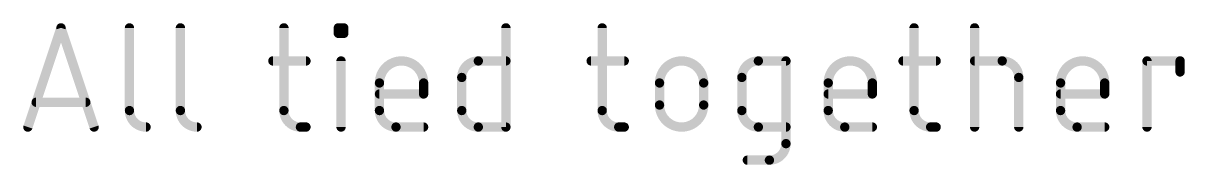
# Model space of a CAD drawing. Extents: x 3.1 to 87.1, y 1.2 to 85.5.
# Drawn here: x 31.11 to 50.13, y 64.23 to 66.55 of the extents above; entities that cross this region are included whole.
import ezdxf

# ---------------------------------------------------------------- set-up
doc = ezdxf.new("R2010")
doc.units = 0
doc.layers.add('25', color=253, linetype='CONTINUOUS')

msp = doc.modelspace()

# ---------------------------------------------------------------- linework, layer by layer
at = {"layer": '25', "const_width": 0.1524}
for points in [[(31.1912, 64.8462), (31.7331, 66.4718)], [(31.7331, 66.4718), (32.2749, 64.8462)], [(32.8544, 66.4718), (32.8544, 65.1171)], [(33.6881, 66.4718), (33.6881, 65.1171)], [(35.3826, 66.4718), (35.3826, 65.1171)], [(36.2731, 66.3815), (36.2731, 66.4718)], [(36.2731, 66.4718), (36.3634, 66.4718)], [(36.3634, 66.3815), (36.2731, 66.3815)], [(36.3634, 66.4718), (36.3634, 66.3815)], [(39.0168, 66.4718), (39.0168, 64.8462)], [(40.593, 66.4718), (40.593, 65.1171)], [(45.6992, 66.4718), (45.6992, 65.1171)], [(46.6904, 64.8462), (46.6904, 66.4718)], [(35.202, 65.9299), (35.7439, 65.9299)], [(36.3182, 64.8462), (36.3182, 65.9299)], [(38.5653, 65.9299), (39.0168, 65.9299)], [(40.4124, 65.9299), (40.9543, 65.9299)], [(43.1504, 65.9299), (43.602, 65.9299)], [(43.602, 65.9299), (43.602, 64.5753)], [(45.5186, 65.9299), (46.0605, 65.9299)], [(46.6904, 65.9299), (47.142, 65.9299)], [(49.5125, 64.8462), (49.5125, 65.9299)], [(49.5125, 65.9299), (50.0544, 65.9299)], [(50.0544, 65.9299), (50.0544, 65.7493)], [(36.947, 65.1171), (36.947, 65.5687)], [(37.6694, 65.5687), (37.6694, 65.3881)], [(38.2943, 65.1171), (38.2943, 65.659)], [(41.5321, 65.2074), (41.5321, 65.5687)], [(42.2546, 65.5687), (42.2546, 65.2074)], [(42.8795, 65.1171), (42.8795, 65.659)], [(44.2936, 65.1171), (44.2936, 65.5687)], [(45.0161, 65.5687), (45.0161, 65.3881)], [(47.4129, 65.659), (47.4129, 64.8462)], [(48.0972, 65.1171), (48.0972, 65.5687)], [(48.8197, 65.5687), (48.8197, 65.3881)], [(37.6694, 65.3881), (36.947, 65.3881)], [(45.0161, 65.3881), (44.2936, 65.3881)], [(48.8197, 65.3881), (48.0972, 65.3881)], [(32.1395, 65.2526), (31.3267, 65.2526)], [(35.6536, 64.8462), (35.7439, 64.8462)], [(37.6694, 64.8462), (37.2179, 64.8462)], [(39.0168, 64.8462), (38.5653, 64.8462)], [(40.864, 64.8462), (40.9543, 64.8462)], [(43.602, 64.8462), (43.1504, 64.8462)], [(45.0161, 64.8462), (44.5646, 64.8462)], [(45.9702, 64.8462), (46.0605, 64.8462)], [(48.8197, 64.8462), (48.3681, 64.8462)], [(43.331, 64.3043), (42.9698, 64.3043)]]:
    msp.add_lwpolyline(points, dxfattribs=at)
at = {"layer": '25'}
for points, const_width in [([(31.7692, 66.4838, 1), (31.6969, 66.4598)], 0.0762), ([(31.7692, 66.4598, 1), (31.6969, 66.4838)], 0.0762), ([(32.8925, 66.4718, 1), (32.8163, 66.4718)], 0.0762), ([(33.7262, 66.4718, 1), (33.65, 66.4718)], 0.0762), ([(35.4207, 66.4718, 1), (35.3445, 66.4718)], 0.0762), ([(36.3112, 66.4718, 1), (36.235, 66.4718)], 0.0762), ([(36.2731, 66.5099, 1), (36.2731, 66.4337)], 0.0762), ([(36.2731, 66.4196, 1), (36.2731, 66.3434)], 0.0762), ([(36.235, 66.3815, 1), (36.3112, 66.3815)], 0.0762), ([(36.4015, 66.4718, 1), (36.3253, 66.4718)], 0.0762), ([(36.3253, 66.3815, 1), (36.4015, 66.3815)], 0.0762), ([(36.3634, 66.4337, 1), (36.3634, 66.5099)], 0.0762), ([(36.3634, 66.3434, 1), (36.3634, 66.4196)], 0.0762), ([(39.0549, 66.4718, 1), (38.9787, 66.4718)], 0.0762), ([(40.6311, 66.4718, 1), (40.5549, 66.4718)], 0.0762), ([(45.7373, 66.4718, 1), (45.6611, 66.4718)], 0.0762), ([(46.7285, 66.4718, 1), (46.6523, 66.4718)], 0.0762), ([(35.202, 65.968, 1), (35.202, 65.8918)], 0.0762), ([(35.7439, 65.8918, 1), (35.7439, 65.968)], 0.0762), ([(36.3563, 65.9299, 1), (36.2801, 65.9299)], 0.0762), ([(37.6694, 65.5687, 1), (36.947, 65.5687)], 0.1524), ([(38.5653, 65.9299, 0.4142), (38.2943, 65.659)], 0.1524), ([(38.5653, 65.968, 1), (38.5653, 65.8918)], 0.0762), ([(38.5653, 65.8918, 1), (38.5653, 65.968)], 0.0762), ([(39.0168, 65.8918, 1), (39.0168, 65.968)], 0.0762), ([(40.4124, 65.968, 1), (40.4124, 65.8918)], 0.0762), ([(40.9543, 65.8918, 1), (40.9543, 65.968)], 0.0762), ([(42.2546, 65.5687, 1), (41.5321, 65.5687)], 0.1524), ([(43.1504, 65.9299, 0.4142), (42.8795, 65.659)], 0.1524), ([(43.1504, 65.968, 1), (43.1504, 65.8918)], 0.0762), ([(43.1504, 65.8918, 1), (43.1504, 65.968)], 0.0762), ([(43.6401, 65.9299, 1), (43.5639, 65.9299)], 0.0762), ([(43.602, 65.8918, 1), (43.602, 65.968)], 0.0762), ([(45.0161, 65.5687, 1), (44.2936, 65.5687)], 0.1524), ([(45.5186, 65.968, 1), (45.5186, 65.8918)], 0.0762), ([(46.0605, 65.8918, 1), (46.0605, 65.968)], 0.0762), ([(46.6904, 65.968, 1), (46.6904, 65.8918)], 0.0762), ([(47.4129, 65.659, 0.4142), (47.142, 65.9299)], 0.1524), ([(47.142, 65.968, 1), (47.142, 65.8918)], 0.0762), ([(47.142, 65.8918, 1), (47.142, 65.968)], 0.0762), ([(48.8197, 65.5687, 1), (48.0972, 65.5687)], 0.1524), ([(49.5506, 65.9299, 1), (49.4744, 65.9299)], 0.0762), ([(49.5125, 65.968, 1), (49.5125, 65.8918)], 0.0762), ([(50.0925, 65.9299, 1), (50.0163, 65.9299)], 0.0762), ([(50.0544, 65.8918, 1), (50.0544, 65.968)], 0.0762), ([(36.9851, 65.5687, 1), (36.9089, 65.5687)], 0.0762), ([(36.9089, 65.5687, 1), (36.9851, 65.5687)], 0.0762), ([(37.7075, 65.5687, 1), (37.6313, 65.5687)], 0.0762), ([(37.6313, 65.5687, 1), (37.7075, 65.5687)], 0.0762), ([(38.3324, 65.659, 1), (38.2562, 65.659)], 0.0762), ([(38.2562, 65.659, 1), (38.3324, 65.659)], 0.0762), ([(41.5702, 65.5687, 1), (41.494, 65.5687)], 0.0762), ([(41.494, 65.5687, 1), (41.5702, 65.5687)], 0.0762), ([(42.2927, 65.5687, 1), (42.2165, 65.5687)], 0.0762), ([(42.2165, 65.5687, 1), (42.2927, 65.5687)], 0.0762), ([(42.9176, 65.659, 1), (42.8414, 65.659)], 0.0762), ([(42.8414, 65.659, 1), (42.9176, 65.659)], 0.0762), ([(44.3317, 65.5687, 1), (44.2555, 65.5687)], 0.0762), ([(44.2555, 65.5687, 1), (44.3317, 65.5687)], 0.0762), ([(45.0542, 65.5687, 1), (44.978, 65.5687)], 0.0762), ([(44.978, 65.5687, 1), (45.0542, 65.5687)], 0.0762), ([(47.451, 65.659, 1), (47.3748, 65.659)], 0.0762), ([(47.3748, 65.659, 1), (47.451, 65.659)], 0.0762), ([(48.1353, 65.5687, 1), (48.0591, 65.5687)], 0.0762), ([(48.0591, 65.5687, 1), (48.1353, 65.5687)], 0.0762), ([(48.8578, 65.5687, 1), (48.7816, 65.5687)], 0.0762), ([(48.7816, 65.5687, 1), (48.8578, 65.5687)], 0.0762), ([(50.0163, 65.7493, 1), (50.0925, 65.7493)], 0.0762), ([(36.947, 65.4262, 1), (36.947, 65.35)], 0.0762), ([(37.6313, 65.3881, 1), (37.7075, 65.3881)], 0.0762), ([(37.6694, 65.35, 1), (37.6694, 65.4262)], 0.0762), ([(44.2936, 65.4262, 1), (44.2936, 65.35)], 0.0762), ([(44.978, 65.3881, 1), (45.0542, 65.3881)], 0.0762), ([(45.0161, 65.35, 1), (45.0161, 65.4262)], 0.0762), ([(48.0972, 65.4262, 1), (48.0972, 65.35)], 0.0762), ([(48.7816, 65.3881, 1), (48.8578, 65.3881)], 0.0762), ([(48.8197, 65.35, 1), (48.8197, 65.4262)], 0.0762), ([(31.3267, 65.2907, 1), (31.3267, 65.2145)], 0.0762), ([(32.1395, 65.2145, 1), (32.1395, 65.2907)], 0.0762), ([(41.5321, 65.2074, 1), (42.2546, 65.2074)], 0.1524), ([(41.5702, 65.2074, 1), (41.494, 65.2074)], 0.0762), ([(41.494, 65.2074, 1), (41.5702, 65.2074)], 0.0762), ([(42.2927, 65.2074, 1), (42.2165, 65.2074)], 0.0762), ([(42.2165, 65.2074, 1), (42.2927, 65.2074)], 0.0762), ([(32.8544, 65.1171, 0.4142), (33.1254, 64.8462)], 0.1524), ([(32.8925, 65.1171, 1), (32.8163, 65.1171)], 0.0762), ([(32.8163, 65.1171, 1), (32.8925, 65.1171)], 0.0762), ([(33.6881, 65.1171, 0.4142), (33.959, 64.8462)], 0.1524), ([(33.7262, 65.1171, 1), (33.65, 65.1171)], 0.0762), ([(33.65, 65.1171, 1), (33.7262, 65.1171)], 0.0762), ([(35.3826, 65.1171, 0.4142), (35.6536, 64.8462)], 0.1524), ([(35.4207, 65.1171, 1), (35.3445, 65.1171)], 0.0762), ([(35.3445, 65.1171, 1), (35.4207, 65.1171)], 0.0762), ([(36.947, 65.1171, 0.4142), (37.2179, 64.8462)], 0.1524), ([(36.9851, 65.1171, 1), (36.9089, 65.1171)], 0.0762), ([(36.9089, 65.1171, 1), (36.9851, 65.1171)], 0.0762), ([(38.2943, 65.1171, 0.4142), (38.5653, 64.8462)], 0.1524), ([(38.3324, 65.1171, 1), (38.2562, 65.1171)], 0.0762), ([(38.2562, 65.1171, 1), (38.3324, 65.1171)], 0.0762), ([(40.593, 65.1171, 0.4142), (40.864, 64.8462)], 0.1524), ([(40.6311, 65.1171, 1), (40.5549, 65.1171)], 0.0762), ([(40.5549, 65.1171, 1), (40.6311, 65.1171)], 0.0762), ([(42.8795, 65.1171, 0.4142), (43.1504, 64.8462)], 0.1524), ([(42.9176, 65.1171, 1), (42.8414, 65.1171)], 0.0762), ([(42.8414, 65.1171, 1), (42.9176, 65.1171)], 0.0762), ([(44.2936, 65.1171, 0.4142), (44.5646, 64.8462)], 0.1524), ([(44.3317, 65.1171, 1), (44.2555, 65.1171)], 0.0762), ([(44.2555, 65.1171, 1), (44.3317, 65.1171)], 0.0762), ([(45.6992, 65.1171, 0.4142), (45.9702, 64.8462)], 0.1524), ([(45.7373, 65.1171, 1), (45.6611, 65.1171)], 0.0762), ([(45.6611, 65.1171, 1), (45.7373, 65.1171)], 0.0762), ([(48.0972, 65.1171, 0.4142), (48.3681, 64.8462)], 0.1524), ([(48.1353, 65.1171, 1), (48.0591, 65.1171)], 0.0762), ([(48.0591, 65.1171, 1), (48.1353, 65.1171)], 0.0762), ([(31.1551, 64.8582, 1), (31.2273, 64.8342)], 0.0762), ([(32.2388, 64.8342, 1), (32.3111, 64.8582)], 0.0762), ([(33.1254, 64.8081, 1), (33.1254, 64.8843)], 0.0762), ([(33.959, 64.8081, 1), (33.959, 64.8843)], 0.0762), ([(35.6536, 64.8843, 1), (35.6536, 64.8081)], 0.0762), ([(35.6536, 64.8081, 1), (35.6536, 64.8843)], 0.0762), ([(35.7439, 64.8081, 1), (35.7439, 64.8843)], 0.0762), ([(36.2801, 64.8462, 1), (36.3563, 64.8462)], 0.0762), ([(37.2179, 64.8843, 1), (37.2179, 64.8081)], 0.0762), ([(37.2179, 64.8081, 1), (37.2179, 64.8843)], 0.0762), ([(37.6694, 64.8081, 1), (37.6694, 64.8843)], 0.0762), ([(38.5653, 64.8843, 1), (38.5653, 64.8081)], 0.0762), ([(38.5653, 64.8081, 1), (38.5653, 64.8843)], 0.0762), ([(38.9787, 64.8462, 1), (39.0549, 64.8462)], 0.0762), ([(39.0168, 64.8081, 1), (39.0168, 64.8843)], 0.0762), ([(40.864, 64.8843, 1), (40.864, 64.8081)], 0.0762), ([(40.864, 64.8081, 1), (40.864, 64.8843)], 0.0762), ([(40.9543, 64.8081, 1), (40.9543, 64.8843)], 0.0762), ([(43.1504, 64.8843, 1), (43.1504, 64.8081)], 0.0762), ([(43.1504, 64.8081, 1), (43.1504, 64.8843)], 0.0762), ([(43.602, 64.8081, 1), (43.602, 64.8843)], 0.0762), ([(44.5646, 64.8843, 1), (44.5646, 64.8081)], 0.0762), ([(44.5646, 64.8081, 1), (44.5646, 64.8843)], 0.0762), ([(45.0161, 64.8081, 1), (45.0161, 64.8843)], 0.0762), ([(45.9702, 64.8843, 1), (45.9702, 64.8081)], 0.0762), ([(45.9702, 64.8081, 1), (45.9702, 64.8843)], 0.0762), ([(46.0605, 64.8081, 1), (46.0605, 64.8843)], 0.0762), ([(46.6523, 64.8462, 1), (46.7285, 64.8462)], 0.0762), ([(47.3748, 64.8462, 1), (47.451, 64.8462)], 0.0762), ([(48.3681, 64.8843, 1), (48.3681, 64.8081)], 0.0762), ([(48.3681, 64.8081, 1), (48.3681, 64.8843)], 0.0762), ([(48.8197, 64.8081, 1), (48.8197, 64.8843)], 0.0762), ([(49.4744, 64.8462, 1), (49.5506, 64.8462)], 0.0762), ([(43.331, 64.3043, 0.4142), (43.602, 64.5753)], 0.1524), ([(43.6401, 64.5753, 1), (43.5639, 64.5753)], 0.0762), ([(43.5639, 64.5753, 1), (43.6401, 64.5753)], 0.0762), ([(42.9698, 64.3424, 1), (42.9698, 64.2662)], 0.0762), ([(43.331, 64.3424, 1), (43.331, 64.2662)], 0.0762), ([(43.331, 64.2662, 1), (43.331, 64.3424)], 0.0762)]:
    msp.add_lwpolyline(points, format="xyb", dxfattribs=dict(at, const_width=const_width))

doc.saveas('drawing.dxf')
